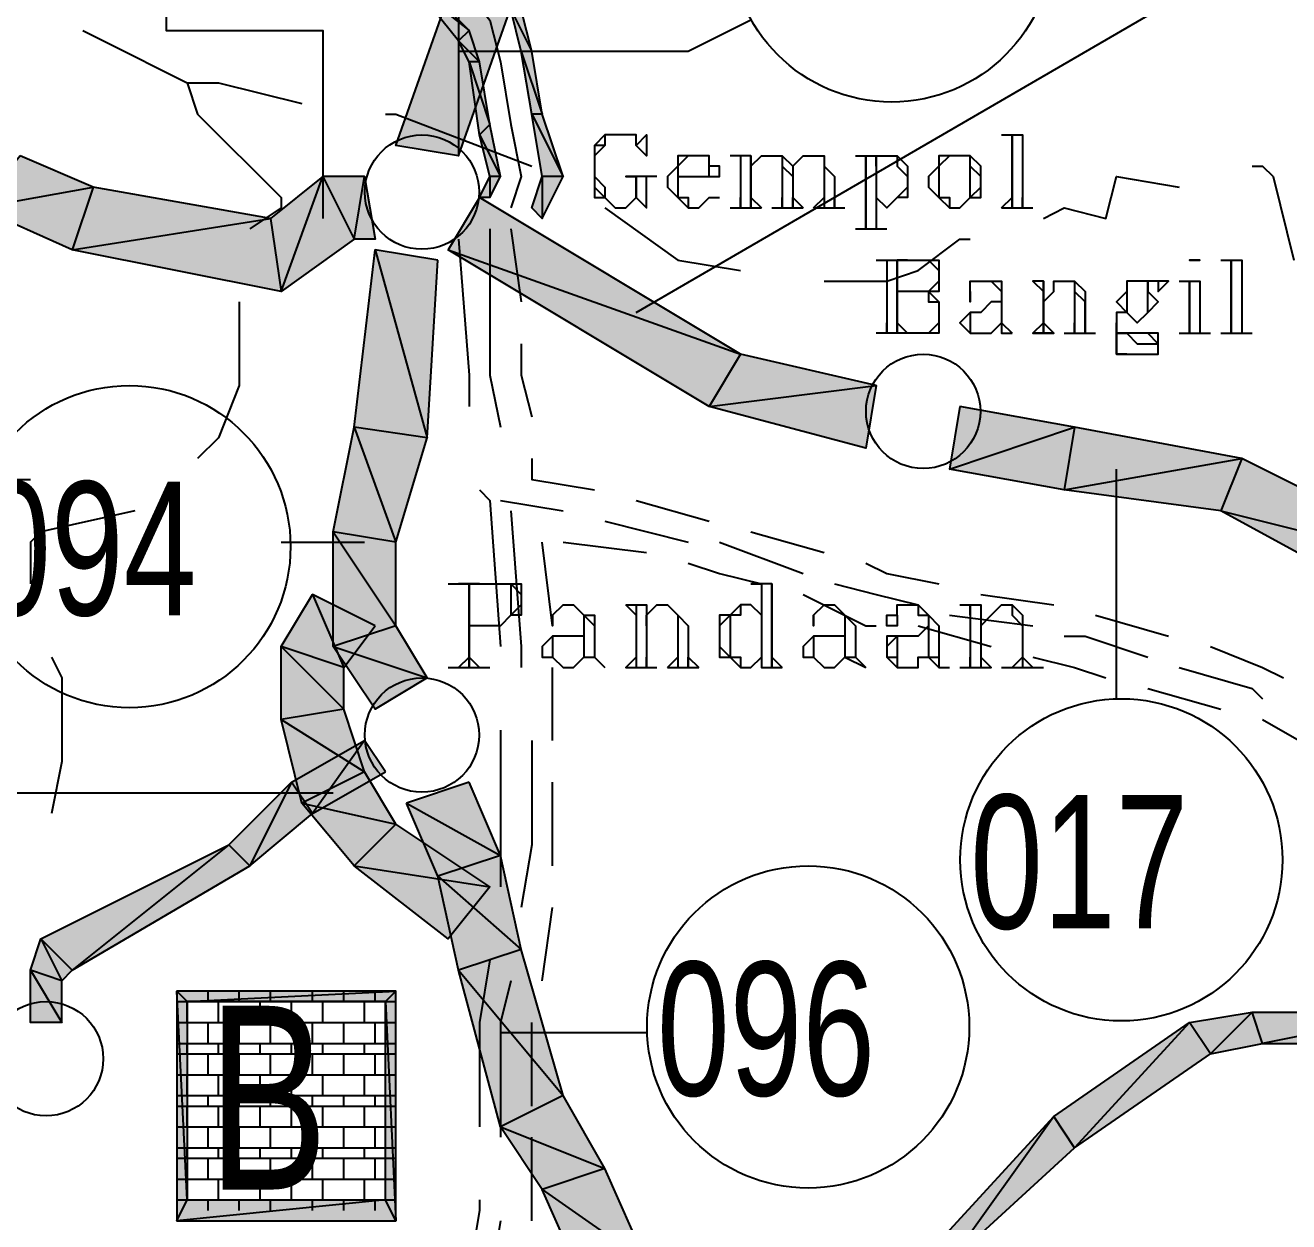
# Model space of a CAD drawing. Header units: millimetres. Extents: x 658 to 813, y 806 to 883.
# Drawn here: x 786.376 to 786.7438, y 863.7793 to 864.1276 of the extents above; entities that cross this region are included whole.
import ezdxf

# ---------------------------------------------------------------- set-up
doc = ezdxf.new("R2010")
doc.units = ezdxf.units.MM
doc.header["$LTSCALE"] = 0.1
doc.linetypes.add('atContinuous2', pattern=[0])
for name, color, linetype in [('BATKAB', 7, 'Continuous'), ('JL-ARTERI', 7, 'Continuous'), ('JL-TOLL', 7, 'Continuous'), ('KLEKTOR1', 7, 'Continuous'), ('KLEKTOR2', 7, 'Continuous'), ('LINK NAS BARU', 7, 'Continuous'), ('RENC-JL-TOL', 7, 'Continuous'), ('SYMBOL', 7, 'Continuous'), ('TEXT', 8, 'Continuous'), ('WISATA NASIONAL', 7, 'Continuous'), ('zat_Mask_solid', 7, 'Continuous')]:
    doc.layers.add(name, color=color, linetype=linetype)
doc.styles.add('Style2', font='arial.ttf', dxfattribs={"height": 0.2})

msp = doc.modelspace()

# ---------------------------------------------------------------- hatches: boundary and pattern name
at = {"layer": 'JL-ARTERI'}
for points in [[(786.50213, 864.14437), (786.50213, 864.08965), (786.48389, 864.09269)], [(786.52037, 864.14133), (786.50213, 864.14437), (786.50213, 864.08965)], [(786.50821, 864.07749), (786.49909, 864.06229), (786.58421, 864.03189)], [(786.47781, 864.06229), (786.49301, 864.00756), (786.47173, 864.0106)], [(786.49605, 864.05925), (786.47781, 864.06229), (786.49301, 864.00756)], [(786.49909, 864.06229), (786.58421, 864.03189), (786.57509, 864.01668)], [(786.58421, 864.03189), (786.57509, 864.01668), (786.62373, 864.02276)], [(786.57509, 864.01668), (786.62373, 864.02276), (786.62069, 864.00452)], [(786.47173, 864.0106), (786.48389, 863.97716), (786.46565, 863.9802)], [(786.49301, 864.00756), (786.47173, 864.0106), (786.48389, 863.97716)], [(786.68149, 864.0106), (786.67845, 863.99236), (786.73013, 864.00148)], [(786.67845, 863.99236), (786.73013, 864.00148), (786.72405, 863.98628)], [(786.73013, 864.00148), (786.72405, 863.98628), (786.79702, 863.96804)], [(786.72405, 863.98628), (786.79702, 863.96804), (786.79094, 863.9498)], [(786.45957, 863.96196), (786.46869, 863.94068), (786.45045, 863.94676)], [(786.47781, 863.95284), (786.45957, 863.96196), (786.46869, 863.94068)], [(786.51429, 863.88596), (786.49605, 863.87988), (786.52037, 863.8586)], [(786.49605, 863.87988), (786.52037, 863.8586), (786.50213, 863.85252)], [(786.52037, 863.8586), (786.50213, 863.85252), (786.53253, 863.81604)], [(786.50213, 863.85252), (786.53253, 863.81604), (786.51429, 863.80692)], [(786.53253, 863.81604), (786.51429, 863.80692), (786.54469, 863.79476)], [(786.51429, 863.80692), (786.54469, 863.79476), (786.52645, 863.78868)], [(786.54469, 863.79476), (786.52645, 863.78868), (786.55685, 863.7674)], [(786.52645, 863.78868), (786.55685, 863.7674), (786.53861, 863.76132)]]:
    msp.add_hatch(color=7, dxfattribs=at).paths.add_polyline_path(points)
h = msp.add_hatch(color=7, dxfattribs=at)
h.paths.add_polyline_path([(786.64805, 864.01668), (786.64501, 863.99844), (786.68149, 864.0106)])
h.paths.add_polyline_path([(786.64501, 863.99844), (786.68149, 864.0106), (786.67845, 863.99236)])
h = msp.add_hatch(color=7, dxfattribs=at)
h.paths.add_polyline_path([(786.48389, 863.97716), (786.46565, 863.9802), (786.48389, 863.95284)], flags=17)
h.paths.add_polyline_path([(786.46565, 863.9802), (786.48389, 863.95284), (786.46565, 863.94676)])
h = msp.add_hatch(color=7, dxfattribs=at)
h.paths.add_polyline_path([(786.46869, 863.94068), (786.45045, 863.94676), (786.46869, 863.92852)], flags=17)
h.paths.add_polyline_path([(786.45045, 863.94676), (786.46869, 863.92852), (786.45045, 863.92548)])
h = msp.add_hatch(color=7, dxfattribs=at)
h.paths.add_polyline_path([(786.50517, 863.90724), (786.48693, 863.90116), (786.51429, 863.88596)])
h.paths.add_polyline_path([(786.48693, 863.90116), (786.51429, 863.88596), (786.49605, 863.87988)])
at = {"layer": 'JL-TOLL'}
h = msp.add_hatch(color=7, dxfattribs=at)
h.paths.add_polyline_path([(786.49301, 864.13829), (786.48997, 864.13829), (786.50517, 864.12613)], flags=17)
h.paths.add_polyline_path([(786.48997, 864.13829), (786.50517, 864.12613), (786.50213, 864.12309)])
h = msp.add_hatch(color=7, dxfattribs=at)
h.paths.add_polyline_path([(786.52037, 864.13221), (786.51733, 864.13221), (786.52341, 864.12005)], flags=17)
h.paths.add_polyline_path([(786.51733, 864.13221), (786.52341, 864.12005), (786.52037, 864.12005)], flags=17)
h = msp.add_hatch(color=7, dxfattribs=at)
h.paths.add_polyline_path([(786.50517, 864.12613), (786.50213, 864.12309), (786.50821, 864.11701)])
h.paths.add_polyline_path([(786.50213, 864.12309), (786.50821, 864.11701), (786.50517, 864.11701)], flags=17)
h = msp.add_hatch(color=7, dxfattribs=at)
h.paths.add_polyline_path([(786.52341, 864.12005), (786.52037, 864.12005), (786.52645, 864.10181)], flags=17)
h.paths.add_polyline_path([(786.52037, 864.12005), (786.52645, 864.10181), (786.52341, 864.10181)], flags=17)
h = msp.add_hatch(color=7, dxfattribs=at)
h.paths.add_polyline_path([(786.50821, 864.11701), (786.50517, 864.11701), (786.51125, 864.09877)], flags=17)
h.paths.add_polyline_path([(786.50517, 864.11701), (786.51125, 864.09877), (786.50821, 864.09573)])
h = msp.add_hatch(color=7, dxfattribs=at)
h.paths.add_polyline_path([(786.52645, 864.10181), (786.52341, 864.10181), (786.53253, 864.08357)], flags=17)
h.paths.add_polyline_path([(786.52341, 864.10181), (786.53253, 864.08357), (786.52645, 864.08357)], flags=17)
h = msp.add_hatch(color=7, dxfattribs=at)
h.paths.add_polyline_path([(786.51125, 864.09877), (786.50821, 864.09573), (786.51429, 864.08357)])
h.paths.add_polyline_path([(786.50821, 864.09573), (786.51429, 864.08357), (786.51125, 864.08357)], flags=17)
at = {"layer": 'KLEKTOR1'}
for points in [[(786.37445, 864.08965), (786.36229, 864.07445), (786.39573, 864.08053)], [(786.44741, 864.07141), (786.45045, 864.05013), (786.46261, 864.08357)], [(786.45045, 864.05013), (786.46261, 864.08357), (786.47173, 864.06533)], [(786.46261, 864.08357), (786.47173, 864.06533), (786.47477, 864.08357)], [(786.47173, 864.06533), (786.47477, 864.08357), (786.47781, 864.06533)], [(786.36229, 864.07445), (786.39573, 864.08053), (786.38965, 864.06229)], [(786.39573, 864.08053), (786.38965, 864.06229), (786.44741, 864.07141)], [(786.38965, 864.06229), (786.44741, 864.07141), (786.45045, 864.05013)]]:
    msp.add_hatch(color=7, dxfattribs=at).paths.add_polyline_path(points)
at = {"layer": 'KLEKTOR2'}
for points in [[(786.47477, 863.9194), (786.45957, 863.89812), (786.45349, 863.90724)], [(786.48085, 863.91028), (786.47477, 863.9194), (786.45957, 863.89812)], [(786.45349, 863.90724), (786.44133, 863.88292), (786.43525, 863.889)], [(786.45957, 863.89812), (786.45349, 863.90724), (786.44133, 863.88292)], [(786.43525, 863.889), (786.38965, 863.85252), (786.38053, 863.86164)], [(786.44133, 863.88292), (786.43525, 863.889), (786.38965, 863.85252)], [(786.38053, 863.86164), (786.38661, 863.84948), (786.37749, 863.85252)], [(786.38965, 863.85252), (786.38053, 863.86164), (786.38661, 863.84948)]]:
    msp.add_hatch(color=7, dxfattribs=at).paths.add_polyline_path(points)
h = msp.add_hatch(color=7, dxfattribs=at)
h.paths.add_polyline_path([(786.38661, 863.84948), (786.37749, 863.85252), (786.38661, 863.83732)], flags=17)
h.paths.add_polyline_path([(786.37749, 863.85252), (786.38661, 863.83732), (786.37749, 863.83732)], flags=17)
h = msp.add_hatch(color=7, dxfattribs=at)
h.paths.add_polyline_path([(786.78182, 863.83124), (786.78182, 863.84036), (786.73621, 863.83124)], flags=17)
h.paths.add_polyline_path([(786.78182, 863.84036), (786.73621, 863.83124), (786.73317, 863.84036)])
at = {"layer": 'TEXT'}
h = msp.add_hatch(color=7, dxfattribs=at)
h.paths.add_polyline_path([(786.42005, 863.84644), (786.42309, 863.8434), (786.48389, 863.84644)])
h.paths.add_polyline_path([(786.42309, 863.8434), (786.48389, 863.84644), (786.48085, 863.8434)], flags=17)
h = msp.add_hatch(color=7, dxfattribs=at)
h.paths.add_polyline_path([(786.42005, 863.77956), (786.42309, 863.78564), (786.42005, 863.84644)])
h.paths.add_polyline_path([(786.42309, 863.78564), (786.42005, 863.84644), (786.42309, 863.8434)], flags=17)
h = msp.add_hatch(color=7, dxfattribs=at)
h.paths.add_polyline_path([(786.48389, 863.84644), (786.48085, 863.8434), (786.48389, 863.77956)])
h.paths.add_polyline_path([(786.48085, 863.8434), (786.48389, 863.77956), (786.48085, 863.78564)], flags=17)
h = msp.add_hatch(color=7, dxfattribs=at)
h.paths.add_polyline_path([(786.48389, 863.77956), (786.48085, 863.78564), (786.42005, 863.77956)])
h.paths.add_polyline_path([(786.48085, 863.78564), (786.42005, 863.77956), (786.42309, 863.78564)], flags=17)
at = {"layer": 'zat_Mask_solid'}
for points in [[(786.51125, 864.08357), (786.51125, 864.07749), (786.50821, 864.07749)], [(786.51429, 864.08357), (786.51125, 864.08357), (786.51125, 864.07749)], [(786.52645, 864.08357), (786.52645, 864.07141), (786.52341, 864.07445)], [(786.53253, 864.08357), (786.52645, 864.08357), (786.52645, 864.07141)], [(786.48389, 863.95284), (786.46565, 863.94676), (786.49301, 863.93764)], [(786.46565, 863.94676), (786.49301, 863.93764), (786.47781, 863.92852)], [(786.46869, 863.92852), (786.45045, 863.92548), (786.47477, 863.91028)], [(786.45045, 863.92548), (786.47477, 863.91028), (786.45653, 863.90116)], [(786.47477, 863.91028), (786.45653, 863.90116), (786.48389, 863.89508)], [(786.45653, 863.90116), (786.48389, 863.89508), (786.47173, 863.88292)], [(786.48389, 863.89508), (786.47173, 863.88292), (786.51125, 863.87684)], [(786.47173, 863.88292), (786.51125, 863.87684), (786.49909, 863.86164)], [(786.73317, 863.84036), (786.72101, 863.8282), (786.71493, 863.83732)], [(786.73621, 863.83124), (786.73317, 863.84036), (786.72101, 863.8282)], [(786.71493, 863.83732), (786.68149, 863.80084), (786.67541, 863.80996)], [(786.72101, 863.8282), (786.71493, 863.83732), (786.68149, 863.80084)], [(786.67541, 863.80996), (786.64501, 863.7674), (786.64197, 863.77348)], [(786.68149, 863.80084), (786.67541, 863.80996), (786.64501, 863.7674)]]:
    msp.add_hatch(color=7, dxfattribs=at).paths.add_polyline_path(points)

# ---------------------------------------------------------------- linework, layer by layer
at = {"layer": 'BATKAB', "color": 7}
for points in [[(786.39269, 864.12613), (786.39877, 864.12309), (786.42309, 864.11093)], [(786.42309, 864.11093), (786.43221, 864.11093), (786.45653, 864.10485)], [(786.42309, 864.11093), (786.42613, 864.10181), (786.45045, 864.07749), (786.45045, 864.07445), (786.44133, 864.06837)], [(786.48085, 864.10181), (786.48389, 864.10181), (786.52341, 864.08661)], [(786.73317, 864.08661), (786.73621, 864.08661), (786.73925, 864.08357), (786.74533, 864.05925)], [(786.67237, 864.07141), (786.67845, 864.07445), (786.69061, 864.07141), (786.69365, 864.08357), (786.71189, 864.08053)], [(786.54469, 864.07445), (786.56597, 864.05925), (786.58421, 864.05621)], [(786.60853, 864.05317), (786.62677, 864.05317), (786.63589, 864.05621), (786.64805, 864.06533), (786.65109, 864.06533)], [(786.43829, 864.04709), (786.43829, 864.02276), (786.43221, 864.00756), (786.42613, 864.00148)], [(786.40789, 863.98628), (786.38053, 863.9802), (786.37749, 863.97716), (786.37749, 863.965)], [(786.38357, 863.94372), (786.38661, 863.93764), (786.38661, 863.91332), (786.38357, 863.89812)]]:
    msp.add_lwpolyline(points, dxfattribs=at)
at = {"layer": 'JL-ARTERI', "color": 7, "linetype": 'atContinuous2'}
for p, q in [((786.64805, 864.01668), (786.64501, 863.99844)), ((786.68149, 864.0106), (786.64805, 864.01668)), ((786.64501, 863.99844), (786.68149, 864.0106)), ((786.64501, 863.99844), (786.68149, 864.0106)), ((786.68149, 864.0106), (786.67845, 863.99236)), ((786.67845, 863.99236), (786.64501, 863.99844)), ((786.50517, 863.90724), (786.48693, 863.90116)), ((786.51429, 863.88596), (786.50517, 863.90724)), ((786.48693, 863.90116), (786.51429, 863.88596)), ((786.48693, 863.90116), (786.51429, 863.88596)), ((786.49605, 863.87988), (786.48693, 863.90116)), ((786.51429, 863.88596), (786.49605, 863.87988))]:
    msp.add_line(p, q, dxfattribs=at)
at = {"layer": 'JL-ARTERI', "color": 7}
for points in [[(786.50213, 864.14437), (786.50213, 864.08965), (786.48389, 864.09269), (786.50213, 864.14437)], [(786.52037, 864.14133), (786.50213, 864.14437), (786.50213, 864.08965), (786.52037, 864.14133)], [(786.50821, 864.07749), (786.49909, 864.06229), (786.58421, 864.03189), (786.50821, 864.07749)], [(786.47781, 864.06229), (786.49301, 864.00756), (786.47173, 864.0106), (786.47781, 864.06229)], [(786.49605, 864.05925), (786.47781, 864.06229), (786.49301, 864.00756), (786.49605, 864.05925)], [(786.49909, 864.06229), (786.58421, 864.03189), (786.57509, 864.01668), (786.49909, 864.06229)], [(786.58421, 864.03189), (786.57509, 864.01668), (786.62373, 864.02276), (786.58421, 864.03189)], [(786.57509, 864.01668), (786.62373, 864.02276), (786.62069, 864.00452), (786.57509, 864.01668)], [(786.47173, 864.0106), (786.48389, 863.97716), (786.46565, 863.9802), (786.47173, 864.0106)], [(786.49301, 864.00756), (786.47173, 864.0106), (786.48389, 863.97716), (786.49301, 864.00756)], [(786.68149, 864.0106), (786.67845, 863.99236), (786.73013, 864.00148), (786.68149, 864.0106)], [(786.67845, 863.99236), (786.73013, 864.00148), (786.72405, 863.98628), (786.67845, 863.99236)], [(786.73013, 864.00148), (786.72405, 863.98628), (786.79702, 863.96804), (786.73013, 864.00148)], [(786.72405, 863.98628), (786.79702, 863.96804), (786.79094, 863.9498), (786.72405, 863.98628)], [(786.48389, 863.97716), (786.46565, 863.9802), (786.48389, 863.95284), (786.48389, 863.97716)], [(786.46565, 863.9802), (786.48389, 863.95284), (786.46565, 863.94676), (786.46565, 863.9802)], [(786.45957, 863.96196), (786.46869, 863.94068), (786.45045, 863.94676), (786.45957, 863.96196)], [(786.47781, 863.95284), (786.45957, 863.96196), (786.46869, 863.94068), (786.47781, 863.95284)], [(786.48389, 863.95284), (786.46565, 863.94676), (786.49301, 863.93764), (786.48389, 863.95284)], [(786.46869, 863.94068), (786.45045, 863.94676), (786.46869, 863.92852), (786.46869, 863.94068)], [(786.45045, 863.94676), (786.46869, 863.92852), (786.45045, 863.92548), (786.45045, 863.94676)], [(786.46565, 863.94676), (786.49301, 863.93764), (786.47781, 863.92852), (786.46565, 863.94676)], [(786.46869, 863.92852), (786.45045, 863.92548), (786.47477, 863.91028), (786.46869, 863.92852)], [(786.45045, 863.92548), (786.47477, 863.91028), (786.45653, 863.90116), (786.45045, 863.92548)], [(786.47477, 863.91028), (786.45653, 863.90116), (786.48389, 863.89508), (786.47477, 863.91028)], [(786.45653, 863.90116), (786.48389, 863.89508), (786.47173, 863.88292), (786.45653, 863.90116)], [(786.48389, 863.89508), (786.47173, 863.88292), (786.51125, 863.87684), (786.48389, 863.89508)], [(786.51429, 863.88596), (786.49605, 863.87988), (786.52037, 863.8586), (786.51429, 863.88596)], [(786.47173, 863.88292), (786.51125, 863.87684), (786.49909, 863.86164), (786.47173, 863.88292)], [(786.49605, 863.87988), (786.52037, 863.8586), (786.50213, 863.85252), (786.49605, 863.87988)], [(786.52037, 863.8586), (786.50213, 863.85252), (786.53253, 863.81604), (786.52037, 863.8586)], [(786.50213, 863.85252), (786.53253, 863.81604), (786.51429, 863.80692), (786.50213, 863.85252)], [(786.53253, 863.81604), (786.51429, 863.80692), (786.54469, 863.79476), (786.53253, 863.81604)], [(786.51429, 863.80692), (786.54469, 863.79476), (786.52645, 863.78868), (786.51429, 863.80692)], [(786.54469, 863.79476), (786.52645, 863.78868), (786.55685, 863.7674), (786.54469, 863.79476)], [(786.52645, 863.78868), (786.55685, 863.7674), (786.53861, 863.76132), (786.52645, 863.78868)]]:
    msp.add_lwpolyline(points, dxfattribs=at)
at = {"layer": 'JL-TOLL', "color": 7}
for points in [[(786.54469, 864.59733), (786.54165, 864.57605), (786.53861, 864.53653), (786.53253, 864.51829), (786.52645, 864.46965), (786.52645, 864.44229), (786.52341, 864.42709), (786.52645, 864.38149), (786.51733, 864.34501), (786.51125, 864.32373), (786.50821, 864.30549), (786.50213, 864.28725), (786.49909, 864.27509), (786.48693, 864.24773), (786.48693, 864.23253), (786.48693, 864.22645), (786.47781, 864.19301), (786.48085, 864.16869), (786.49909, 864.14437), (786.51125, 864.12917), (786.51429, 864.11701), (786.51733, 864.09877), (786.52037, 864.08357), (786.51733, 864.07445)], [(786.49301, 864.13829), (786.48997, 864.13829), (786.50517, 864.12613), (786.49301, 864.13829)], [(786.48997, 864.13829), (786.50517, 864.12613), (786.50213, 864.12309), (786.48997, 864.13829)], [(786.52037, 864.13221), (786.51733, 864.13221), (786.52341, 864.12005), (786.52037, 864.13221)], [(786.51733, 864.13221), (786.52341, 864.12005), (786.52037, 864.12005), (786.51733, 864.13221)], [(786.50517, 864.12613), (786.50213, 864.12309), (786.50821, 864.11701), (786.50517, 864.12613)], [(786.50213, 864.12309), (786.50821, 864.11701), (786.50517, 864.11701), (786.50213, 864.12309)], [(786.52341, 864.12005), (786.52037, 864.12005), (786.52645, 864.10181), (786.52341, 864.12005)], [(786.52037, 864.12005), (786.52645, 864.10181), (786.52341, 864.10181), (786.52037, 864.12005)], [(786.50821, 864.11701), (786.50517, 864.11701), (786.51125, 864.09877), (786.50821, 864.11701)], [(786.50517, 864.11701), (786.51125, 864.09877), (786.50821, 864.09573), (786.50517, 864.11701)], [(786.52645, 864.10181), (786.52341, 864.10181), (786.53253, 864.08357), (786.52645, 864.10181)], [(786.52341, 864.10181), (786.53253, 864.08357), (786.52645, 864.08357), (786.52341, 864.10181)], [(786.51125, 864.09877), (786.50821, 864.09573), (786.51429, 864.08357), (786.51125, 864.09877)], [(786.50821, 864.09573), (786.51429, 864.08357), (786.51125, 864.08357), (786.50821, 864.09573)], [(786.51125, 864.08357), (786.51125, 864.07749), (786.50821, 864.07749), (786.51125, 864.08357)], [(786.51429, 864.08357), (786.51125, 864.08357), (786.51125, 864.07749), (786.51429, 864.08357)], [(786.52645, 864.08357), (786.52645, 864.07141), (786.52341, 864.07445), (786.52645, 864.08357)], [(786.53253, 864.08357), (786.52645, 864.08357), (786.52645, 864.07141), (786.53253, 864.08357)]]:
    msp.add_lwpolyline(points, dxfattribs=at)
at = {"layer": 'KLEKTOR1', "color": 7}
for points in [[(786.37445, 864.08965), (786.36229, 864.07445), (786.39573, 864.08053), (786.37445, 864.08965)], [(786.44741, 864.07141), (786.45045, 864.05013), (786.46261, 864.08357), (786.44741, 864.07141)], [(786.45045, 864.05013), (786.46261, 864.08357), (786.47173, 864.06533), (786.45045, 864.05013)], [(786.46261, 864.08357), (786.47173, 864.06533), (786.47477, 864.08357), (786.46261, 864.08357)], [(786.47173, 864.06533), (786.47477, 864.08357), (786.47781, 864.06533), (786.47173, 864.06533)], [(786.36229, 864.07445), (786.39573, 864.08053), (786.38965, 864.06229), (786.36229, 864.07445)], [(786.39573, 864.08053), (786.38965, 864.06229), (786.44741, 864.07141), (786.39573, 864.08053)], [(786.38965, 864.06229), (786.44741, 864.07141), (786.45045, 864.05013), (786.38965, 864.06229)]]:
    msp.add_lwpolyline(points, dxfattribs=at)
at = {"layer": 'KLEKTOR2', "color": 7}
for points in [[(786.47477, 863.9194), (786.45957, 863.89812), (786.45349, 863.90724), (786.47477, 863.9194)], [(786.48085, 863.91028), (786.47477, 863.9194), (786.45957, 863.89812), (786.48085, 863.91028)], [(786.45349, 863.90724), (786.44133, 863.88292), (786.43525, 863.889), (786.45349, 863.90724)], [(786.45957, 863.89812), (786.45349, 863.90724), (786.44133, 863.88292), (786.45957, 863.89812)], [(786.43525, 863.889), (786.38965, 863.85252), (786.38053, 863.86164), (786.43525, 863.889)], [(786.44133, 863.88292), (786.43525, 863.889), (786.38965, 863.85252), (786.44133, 863.88292)], [(786.38053, 863.86164), (786.38661, 863.84948), (786.37749, 863.85252), (786.38053, 863.86164)], [(786.38965, 863.85252), (786.38053, 863.86164), (786.38661, 863.84948), (786.38965, 863.85252)], [(786.38661, 863.84948), (786.37749, 863.85252), (786.38661, 863.83732), (786.38661, 863.84948)], [(786.37749, 863.85252), (786.38661, 863.83732), (786.37749, 863.83732), (786.37749, 863.85252)], [(786.73317, 863.84036), (786.72101, 863.8282), (786.71493, 863.83732), (786.73317, 863.84036)], [(786.73621, 863.83124), (786.73317, 863.84036), (786.72101, 863.8282), (786.73621, 863.83124)], [(786.78182, 863.84036), (786.73621, 863.83124), (786.73317, 863.84036), (786.78182, 863.84036)], [(786.78182, 863.83124), (786.78182, 863.84036), (786.73621, 863.83124), (786.78182, 863.83124)], [(786.71493, 863.83732), (786.68149, 863.80084), (786.67541, 863.80996), (786.71493, 863.83732)], [(786.72101, 863.8282), (786.71493, 863.83732), (786.68149, 863.80084), (786.72101, 863.8282)], [(786.67541, 863.80996), (786.64501, 863.7674), (786.64197, 863.77348), (786.67541, 863.80996)], [(786.68149, 863.80084), (786.67541, 863.80996), (786.64501, 863.7674), (786.68149, 863.80084)]]:
    msp.add_lwpolyline(points, dxfattribs=at)
at = {"layer": 'LINK NAS BARU', "color": 7}
for points in [[(786.41701, 864.15957), (786.41701, 864.12613), (786.46261, 864.12613), (786.46261, 864.07141)], [(786.55381, 864.04405), (786.70581, 864.13221), (786.98246, 864.12917), (786.98246, 864.15653)], [(786.58725, 864.12917), (786.56901, 864.12005), (786.50213, 864.12005)], [(786.69365, 863.93156), (786.69365, 863.99844)], [(786.45045, 863.97716), (786.47477, 863.97716)], [(786.37141, 863.9042), (786.46565, 863.9042)], [(786.55685, 863.83428), (786.51429, 863.83428)]]:
    msp.add_lwpolyline(points, dxfattribs=at)
at = {"layer": 'LINK NAS BARU', "color": 7, "linetype": 'atContinuous2'}
for centre in [(786.62822, 864.15219), (786.40629, 863.97586), (786.6951, 863.88466), (786.6039, 863.83602)]:
    msp.add_circle(centre, 0.0469, dxfattribs=at)
at = {"layer": 'RENC-JL-TOL', "color": 7}
for points in [[(786.51125, 864.06837), (786.51125, 864.0258), (786.51429, 864.0106)], [(786.51733, 864.06837), (786.52037, 864.04709)], [(786.50213, 864.06533), (786.50517, 864.0258), (786.50517, 864.01668)], [(786.52037, 864.03493), (786.52037, 864.0258), (786.52341, 864.01364)], [(786.52341, 864.00148), (786.52341, 863.9954), (786.54165, 863.99236)], [(786.50821, 863.99236), (786.51125, 863.98932), (786.51429, 863.94676)], [(786.51429, 863.98932), (786.53253, 863.98628)], [(786.55381, 863.98932), (786.57509, 863.98324)], [(786.51733, 863.98628), (786.52037, 863.94676), (786.52037, 863.94068)], [(786.54469, 863.98324), (786.56901, 863.97716)], [(786.58725, 863.9802), (786.60853, 863.97412)], [(786.52949, 863.95284), (786.52645, 863.97716)], [(786.53253, 863.97716), (786.55685, 863.97412)], [(786.57813, 863.97716), (786.60245, 863.96804)], [(786.56901, 863.97108), (786.57813, 863.96804), (786.59029, 863.965)], [(786.62069, 863.97108), (786.62677, 863.96804), (786.64197, 863.965)], [(786.61157, 863.965), (786.62373, 863.96196), (786.63589, 863.95892)], [(786.60245, 863.96196), (786.62069, 863.95284), (786.62373, 863.95284)], [(786.65413, 863.96196), (786.67541, 863.95892)], [(786.64501, 863.95588), (786.66933, 863.95284)], [(786.68757, 863.95588), (786.70885, 863.9498)], [(786.63589, 863.95284), (786.65717, 863.94676)], [(786.67845, 863.9498), (786.68453, 863.9498), (786.70277, 863.94372)], [(786.72101, 863.94676), (786.73621, 863.94068), (786.74229, 863.93764)], [(786.66933, 863.94372), (786.68149, 863.94068), (786.69061, 863.93764)], [(786.52949, 863.9194), (786.52949, 863.94068)], [(786.71189, 863.94068), (786.73317, 863.9346), (786.73621, 863.93156)], [(786.70277, 863.9346), (786.72405, 863.92852)], [(786.73621, 863.92548), (786.7575, 863.91332)], [(786.51429, 863.92244), (786.51429, 863.889), (786.51429, 863.87684)], [(786.52341, 863.9194), (786.52341, 863.889), (786.52037, 863.87076)], [(786.52949, 863.88292), (786.52949, 863.889), (786.52949, 863.90724)], [(786.52645, 863.84948), (786.52949, 863.87076)], [(786.51125, 863.85556), (786.50821, 863.83732), (786.50821, 863.80692)], [(786.51733, 863.84948), (786.51429, 863.83732), (786.51429, 863.80388)], [(786.52341, 863.813), (786.52341, 863.83732)], [(786.52341, 863.77956), (786.52341, 863.80388)], [(786.50821, 863.78564), (786.50821, 863.7826), (786.50213, 863.74612), (786.49909, 863.74004)], [(786.51429, 863.77956), (786.50821, 863.74308), (786.50821, 863.73396)]]:
    msp.add_lwpolyline(points, dxfattribs=at)
at = {"layer": 'SYMBOL', "color": 7, "linetype": 'atContinuous2'}
for centre in [(786.49146, 864.07908), (786.63739, 864.01524), (786.49146, 863.921), (786.38202, 863.82676)]:
    msp.add_circle(centre, 0.01664, dxfattribs=at)
at = {"layer": 'TEXT', "color": 7}
for points in [[(786.55381, 864.09269), (786.55685, 864.09573), (786.55685, 864.08965), (786.55381, 864.09269), (786.55381, 864.09573), (786.55077, 864.09573), (786.54773, 864.09573), (786.54469, 864.09573), (786.54165, 864.09269), (786.54165, 864.08965), (786.54165, 864.08357), (786.54165, 864.08053), (786.54165, 864.07749), (786.54469, 864.07749), (786.54773, 864.07445), (786.55077, 864.07445), (786.55381, 864.07749), (786.55685, 864.07445), (786.55685, 864.08357)], [(786.54773, 864.09573), (786.54469, 864.09573), (786.54469, 864.09269), (786.54165, 864.08965), (786.54165, 864.08357), (786.54469, 864.08053), (786.54469, 864.07749), (786.54773, 864.07445)], [(786.66021, 864.09573), (786.66629, 864.09573), (786.66629, 864.07445)], [(786.66021, 864.09573), (786.66325, 864.09573)], [(786.66325, 864.07445), (786.66325, 864.09573), (786.66325, 864.07749)], [(786.54469, 864.09269), (786.54165, 864.09269), (786.54165, 864.08965), (786.54165, 864.08357), (786.54165, 864.08053), (786.54469, 864.07749)], [(786.56597, 864.08357), (786.57813, 864.08357), (786.57813, 864.08661), (786.57509, 864.08661), (786.57509, 864.08965), (786.57205, 864.08965), (786.56901, 864.08965), (786.56597, 864.08965), (786.56597, 864.08661), (786.56293, 864.08357), (786.56293, 864.08053), (786.56597, 864.07749), (786.56901, 864.07445), (786.57205, 864.07445), (786.57509, 864.07749), (786.57813, 864.07749)], [(786.56901, 864.08965), (786.56597, 864.08661), (786.56597, 864.08357), (786.56597, 864.08053), (786.56597, 864.07749), (786.56901, 864.07749), (786.56901, 864.07445)], [(786.56597, 864.08661), (786.56597, 864.08357), (786.56597, 864.08053), (786.56597, 864.07749)], [(786.57509, 864.08357), (786.57509, 864.08661), (786.57509, 864.08965), (786.57205, 864.08965)], [(786.57509, 864.08357), (786.57509, 864.08661)], [(786.58725, 864.07749), (786.58725, 864.08965), (786.58117, 864.08965)], [(786.58421, 864.08965), (786.58421, 864.07445)], [(786.58421, 864.08965), (786.58421, 864.08661)], [(786.58725, 864.08965), (786.58725, 864.07445)], [(786.58725, 864.08661), (786.59029, 864.08965), (786.59637, 864.08965), (786.59941, 864.08661), (786.59941, 864.08357), (786.59941, 864.07445)], [(786.59637, 864.08965), (786.59637, 864.08661), (786.59637, 864.07445)], [(786.59637, 864.08661), (786.59941, 864.08357), (786.59941, 864.07749)], [(786.59941, 864.08661), (786.60245, 864.08965), (786.60549, 864.08965), (786.60853, 864.08965), (786.60853, 864.08661), (786.61157, 864.08357), (786.61157, 864.07445)], [(786.60549, 864.08965), (786.60853, 864.08965), (786.60853, 864.08661), (786.60853, 864.07445)], [(786.60853, 864.08661), (786.60853, 864.08357), (786.60853, 864.07749)], [(786.61765, 864.08965), (786.62373, 864.08965), (786.62373, 864.06837)], [(786.61765, 864.08965), (786.62069, 864.08965), (786.62069, 864.08661)], [(786.62069, 864.08965), (786.62069, 864.06837), (786.62069, 864.08965)], [(786.62373, 864.08661), (786.62373, 864.08965), (786.62677, 864.08965), (786.62981, 864.08965), (786.63285, 864.08661), (786.63285, 864.08357), (786.63285, 864.08053), (786.63285, 864.07749), (786.62981, 864.07749), (786.62677, 864.07445), (786.62373, 864.07749)], [(786.62677, 864.08965), (786.62981, 864.08965), (786.62981, 864.08661), (786.63285, 864.08357), (786.63285, 864.08053), (786.62981, 864.07749), (786.62677, 864.07445)], [(786.63285, 864.08661), (786.63285, 864.08357), (786.63285, 864.08053), (786.63285, 864.07749)], [(786.64501, 864.08965), (786.64197, 864.08965), (786.64197, 864.08661), (786.63893, 864.08357), (786.63893, 864.08053), (786.64197, 864.07749), (786.64501, 864.07445), (786.64805, 864.07445), (786.65109, 864.07749), (786.65413, 864.07749), (786.65413, 864.08053), (786.65413, 864.08357), (786.65413, 864.08661), (786.65109, 864.08965), (786.64805, 864.08965), (786.64501, 864.08965)], [(786.64501, 864.08965), (786.64197, 864.08661), (786.64197, 864.08357), (786.64197, 864.08053), (786.64197, 864.07749), (786.64501, 864.07749), (786.64501, 864.07445)], [(786.64197, 864.08661), (786.64197, 864.08357), (786.64197, 864.08053), (786.64197, 864.07749)], [(786.64805, 864.07445), (786.65109, 864.07749), (786.65109, 864.08053), (786.65109, 864.08357), (786.65109, 864.08661), (786.65109, 864.08965), (786.64805, 864.08965)], [(786.65109, 864.07749), (786.65413, 864.08053), (786.65413, 864.08357), (786.65109, 864.08661)], [(786.55989, 864.08357), (786.55077, 864.08357), (786.55381, 864.08357), (786.55381, 864.08053)], [(786.55381, 864.08357), (786.55381, 864.07749), (786.55381, 864.08357)], [(786.55685, 864.08053), (786.55685, 864.08357)], [(786.58421, 864.07749), (786.58421, 864.07445), (786.58421, 864.07749)], [(786.58725, 864.07445), (786.58725, 864.07749), (786.59029, 864.07445)], [(786.59637, 864.07749), (786.59637, 864.07445), (786.59637, 864.07749)], [(786.59941, 864.07445), (786.59941, 864.07749), (786.60245, 864.07445)], [(786.60549, 864.07445), (786.60853, 864.07749), (786.60853, 864.07445)], [(786.61157, 864.07749), (786.61157, 864.07445), (786.61157, 864.07749)], [(786.66021, 864.07445), (786.66325, 864.07749), (786.66325, 864.07445)], [(786.66629, 864.07749), (786.66629, 864.07445), (786.66629, 864.07749)], [(786.58117, 864.07445), (786.59029, 864.07445)], [(786.59333, 864.07445), (786.60245, 864.07445)], [(786.60549, 864.07445), (786.61461, 864.07445)], [(786.61765, 864.06837), (786.62069, 864.06837), (786.62069, 864.07141)], [(786.62373, 864.07141), (786.62373, 864.06837)], [(786.66021, 864.07445), (786.66933, 864.07445)], [(786.61765, 864.06837), (786.62677, 864.06837)], [(786.62373, 864.05925), (786.63893, 864.05925), (786.64197, 864.05925), (786.64197, 864.05621), (786.64197, 864.05317), (786.64197, 864.05013), (786.63893, 864.05013)], [(786.62677, 864.05925), (786.62677, 864.03797)], [(786.62981, 864.05925), (786.62981, 864.03797), (786.62981, 864.05925)], [(786.63893, 864.05925), (786.64197, 864.05621), (786.64197, 864.05317), (786.63893, 864.05013), (786.62981, 864.05013)], [(786.63285, 864.05925), (786.62981, 864.05925), (786.63285, 864.05925)], [(786.64197, 864.05925), (786.64197, 864.05621), (786.64197, 864.05317)], [(786.71493, 864.05925), (786.71797, 864.05925), (786.71493, 864.05925), (786.71797, 864.05925)], [(786.72405, 864.05925), (786.73013, 864.05925), (786.73013, 864.03797)], [(786.72405, 864.05925), (786.72709, 864.05925)], [(786.72709, 864.05925), (786.72709, 864.03797), (786.72709, 864.05925)], [(786.65109, 864.05013), (786.65109, 864.04709), (786.65109, 864.05013), (786.65109, 864.05317), (786.65413, 864.05317), (786.65717, 864.05317), (786.66021, 864.05317), (786.66021, 864.05013), (786.66021, 864.04709), (786.66021, 864.04101), (786.66325, 864.03797)], [(786.65717, 864.05317), (786.66021, 864.05013), (786.66021, 864.04101), (786.66021, 864.03797), (786.66325, 864.03797)], [(786.67237, 864.03797), (786.67237, 864.05317), (786.67237, 864.03797), (786.67237, 864.05317), (786.66933, 864.05317)], [(786.67237, 864.05317), (786.66933, 864.05317), (786.67237, 864.05013)], [(786.67237, 864.04709), (786.67541, 864.05013), (786.67541, 864.05317), (786.67845, 864.05317), (786.68149, 864.05317), (786.68453, 864.05013), (786.68453, 864.04709), (786.68453, 864.03797), (786.68453, 864.04709), (786.68149, 864.05013)], [(786.68149, 864.05317), (786.68149, 864.04709), (786.68149, 864.03797)], [(786.69973, 864.05317), (786.69669, 864.05317), (786.69669, 864.05013), (786.69365, 864.04709), (786.69669, 864.04405), (786.69973, 864.04101), (786.70277, 864.04405), (786.70581, 864.04709), (786.70277, 864.05013), (786.70277, 864.05317), (786.69973, 864.05317)], [(786.69973, 864.05317), (786.69669, 864.05317), (786.69669, 864.05013), (786.69669, 864.04405), (786.69973, 864.04101), (786.70277, 864.04405), (786.70277, 864.05013), (786.70277, 864.05317), (786.69973, 864.05317)], [(786.70581, 864.05317), (786.70581, 864.05013), (786.70885, 864.05317), (786.70581, 864.05317), (786.70277, 864.05317), (786.70277, 864.05013)], [(786.71189, 864.05317), (786.71797, 864.05317), (786.71797, 864.03797)], [(786.71189, 864.05317), (786.71493, 864.05317), (786.71493, 864.05013)], [(786.71493, 864.05317), (786.71493, 864.03797), (786.71493, 864.05317)], [(786.63893, 864.05013), (786.64197, 864.04709), (786.64197, 864.04405), (786.64197, 864.04101), (786.64197, 864.03797), (786.63893, 864.03797), (786.62373, 864.03797)], [(786.63893, 864.05013), (786.63893, 864.04709), (786.64197, 864.04709), (786.64197, 864.04101), (786.63893, 864.03797)], [(786.66021, 864.05013), (786.66021, 864.04709), (786.66021, 864.04101), (786.66021, 864.03797)], [(786.69669, 864.05013), (786.69669, 864.04709), (786.69669, 864.04405)], [(786.70277, 864.04405), (786.70277, 864.04709), (786.70277, 864.05013)], [(786.64197, 864.04709), (786.64197, 864.04405), (786.64197, 864.04101)], [(786.66021, 864.04709), (786.65717, 864.04709), (786.65413, 864.04405), (786.65109, 864.04405), (786.64805, 864.04101), (786.65109, 864.03797), (786.65413, 864.03797), (786.65717, 864.03797), (786.66021, 864.04101)], [(786.65717, 864.04709), (786.65413, 864.04405), (786.65109, 864.04405), (786.65109, 864.04101), (786.65109, 864.03797), (786.65413, 864.03797)], [(786.65109, 864.04405), (786.65109, 864.04101), (786.65109, 864.03797)], [(786.69669, 864.04405), (786.69365, 864.04405), (786.69365, 864.04101), (786.69365, 864.03797), (786.69669, 864.03797), (786.69973, 864.03493), (786.70277, 864.03493), (786.70581, 864.03493), (786.70277, 864.03797), (786.69973, 864.03797), (786.69669, 864.03797), (786.69365, 864.03797), (786.69365, 864.03493), (786.69365, 864.03189), (786.69669, 864.03189), (786.70277, 864.03189), (786.70581, 864.03189), (786.70581, 864.03493), (786.70581, 864.03797), (786.70277, 864.03797), (786.69669, 864.03797), (786.69365, 864.03797), (786.69365, 864.04101)], [(786.62677, 864.03797), (786.62677, 864.04101)], [(786.62981, 864.04101), (786.63285, 864.03797), (786.62981, 864.03797)], [(786.67237, 864.03797), (786.66933, 864.03797), (786.67237, 864.04101), (786.67541, 864.03797), (786.67237, 864.03797)], [(786.68149, 864.03797), (786.68149, 864.04101)], [(786.68453, 864.04101), (786.68453, 864.03797), (786.68757, 864.03797)], [(786.71189, 864.03797), (786.71493, 864.03797), (786.71493, 864.04101)], [(786.71797, 864.04101), (786.71797, 864.03797)], [(786.72405, 864.03797), (786.72709, 864.03797), (786.72709, 864.04101)], [(786.73013, 864.04101), (786.73013, 864.03797)], [(786.66933, 864.03797), (786.67541, 864.03797)], [(786.67845, 864.03797), (786.68757, 864.03797)], [(786.69669, 864.03189), (786.69365, 864.03189), (786.69365, 864.03493), (786.69365, 864.03797), (786.69669, 864.03797)], [(786.71189, 864.03797), (786.72101, 864.03797)], [(786.72405, 864.03797), (786.73317, 864.03797)], [(786.36837, 863.9954), (786.37749, 863.9954)], [(786.49909, 863.965), (786.51429, 863.965), (786.51733, 863.965), (786.52037, 863.965), (786.52037, 863.96196), (786.52037, 863.95892), (786.52037, 863.95588), (786.51733, 863.95588), (786.51429, 863.95284), (786.50517, 863.95284)], [(786.50213, 863.965), (786.50517, 863.965), (786.50213, 863.965)], [(786.50517, 863.965), (786.50517, 863.94068), (786.50517, 863.965), (786.50517, 863.94372)], [(786.50821, 863.965), (786.50517, 863.965), (786.50821, 863.965)], [(786.51429, 863.965), (786.51733, 863.965), (786.51733, 863.96196), (786.51733, 863.95588), (786.51429, 863.95284)], [(786.51733, 863.965), (786.52037, 863.96196), (786.52037, 863.95892), (786.51733, 863.95588)], [(786.59333, 863.94372), (786.59333, 863.965), (786.58725, 863.965)], [(786.58725, 863.965), (786.59029, 863.965)], [(786.59029, 863.965), (786.59029, 863.94068), (786.59637, 863.94068)], [(786.59333, 863.965), (786.59333, 863.94068)], [(786.52949, 863.95588), (786.52949, 863.95284), (786.52949, 863.95588), (786.53253, 863.95892), (786.53557, 863.95892), (786.53861, 863.95588), (786.54165, 863.95588), (786.54165, 863.95284), (786.54165, 863.94372), (786.54469, 863.94068)], [(786.53557, 863.95892), (786.53861, 863.95588), (786.53861, 863.94372), (786.54165, 863.94372), (786.54469, 863.94068)], [(786.55077, 863.95892), (786.55685, 863.95892), (786.55685, 863.94068)], [(786.55077, 863.95892), (786.55381, 863.95588), (786.55077, 863.95892)], [(786.55381, 863.95892), (786.55381, 863.94068)], [(786.55685, 863.95284), (786.55685, 863.95588), (786.55989, 863.95892), (786.56293, 863.95892), (786.56597, 863.95588), (786.56901, 863.95284), (786.56901, 863.94068)], [(786.56293, 863.95892), (786.56597, 863.95588), (786.56597, 863.95284), (786.56597, 863.94068)], [(786.59029, 863.95588), (786.58725, 863.95892), (786.58421, 863.95892), (786.58117, 863.95588), (786.57813, 863.95588), (786.57813, 863.9498), (786.57813, 863.94372), (786.58117, 863.94372), (786.58421, 863.94068), (786.58725, 863.94068), (786.59029, 863.94372)], [(786.58421, 863.95892), (786.58421, 863.95588), (786.58117, 863.95588), (786.58117, 863.95284), (786.58117, 863.94676), (786.58117, 863.94372), (786.58421, 863.94372), (786.58421, 863.94068)], [(786.60549, 863.95588), (786.60549, 863.95284), (786.60549, 863.95588), (786.60853, 863.95892), (786.61157, 863.95892), (786.61461, 863.95588), (786.61765, 863.95284), (786.61765, 863.94372), (786.62069, 863.94068)], [(786.61157, 863.95892), (786.61461, 863.95588), (786.61461, 863.94372), (786.62069, 863.94068)], [(786.62981, 863.95588), (786.62981, 863.95284), (786.62677, 863.95284), (786.62677, 863.95588), (786.62981, 863.95588), (786.62981, 863.95892), (786.63589, 863.95892), (786.63893, 863.95588), (786.64197, 863.95284), (786.64197, 863.94372), (786.64197, 863.94068)], [(786.63589, 863.95892), (786.63589, 863.95588), (786.63893, 863.95588), (786.63893, 863.94372), (786.64197, 863.94068), (786.64501, 863.94068)], [(786.64805, 863.95892), (786.65413, 863.95892), (786.65413, 863.94068)], [(786.65109, 863.95892), (786.65109, 863.94068)], [(786.65109, 863.95892), (786.65109, 863.95588), (786.65109, 863.95892)], [(786.65413, 863.95284), (786.65717, 863.95588), (786.66021, 863.95892), (786.66325, 863.95892), (786.66629, 863.95588), (786.66629, 863.95284), (786.66629, 863.94068)], [(786.66325, 863.95892), (786.66325, 863.95588), (786.66629, 863.95284), (786.66629, 863.94068)], [(786.53861, 863.95588), (786.54165, 863.95284), (786.54165, 863.94372)], [(786.55381, 863.95588), (786.55381, 863.94372)], [(786.56597, 863.95588), (786.56597, 863.95284), (786.56597, 863.94372)], [(786.58117, 863.95588), (786.57813, 863.95284), (786.57813, 863.94676), (786.58117, 863.94372)], [(786.61461, 863.95588), (786.61461, 863.95284), (786.61461, 863.94372), (786.61765, 863.94372)], [(786.63893, 863.95588), (786.63893, 863.95284), (786.63893, 863.94372), (786.64197, 863.94372)], [(786.65413, 863.95588), (786.65413, 863.94372)], [(786.66629, 863.95588), (786.66629, 863.95284), (786.66629, 863.94372)], [(786.53861, 863.95284), (786.53861, 863.9498), (786.53253, 863.9498), (786.52949, 863.9498), (786.52645, 863.94676), (786.52645, 863.94372), (786.52949, 863.94372), (786.53253, 863.94068), (786.53557, 863.94068), (786.53861, 863.94372)], [(786.61461, 863.95284), (786.61461, 863.9498), (786.60853, 863.9498), (786.60549, 863.9498), (786.60245, 863.94676), (786.60245, 863.94372), (786.60549, 863.94372), (786.60853, 863.94068), (786.61157, 863.94068), (786.61461, 863.94372)], [(786.63893, 863.95284), (786.63589, 863.9498), (786.62981, 863.9498), (786.62677, 863.9498), (786.62677, 863.94676), (786.62677, 863.94372), (786.62981, 863.94068), (786.63589, 863.94068), (786.63589, 863.94372), (786.63893, 863.94372)], [(786.52949, 863.9498), (786.52949, 863.94676), (786.52949, 863.94372)], [(786.53861, 863.9498), (786.53253, 863.9498), (786.52949, 863.9498), (786.52949, 863.94676), (786.52949, 863.94372), (786.53253, 863.94068)], [(786.60549, 863.9498), (786.60549, 863.94676), (786.60549, 863.94372)], [(786.61461, 863.9498), (786.60853, 863.9498), (786.60549, 863.9498), (786.60549, 863.94676), (786.60549, 863.94372), (786.60853, 863.94068)], [(786.62981, 863.9498), (786.62677, 863.94676), (786.62677, 863.94372), (786.62981, 863.94372)], [(786.63589, 863.9498), (786.63285, 863.9498), (786.62981, 863.9498), (786.62981, 863.94676), (786.62981, 863.94372), (786.62981, 863.94068)], [(786.50517, 863.94372), (786.50213, 863.94068), (786.50517, 863.94372), (786.50821, 863.94068), (786.50517, 863.94372)], [(786.55381, 863.94372), (786.55077, 863.94068), (786.55381, 863.94372)], [(786.55685, 863.94372), (786.55685, 863.94068), (786.55685, 863.94372)], [(786.56293, 863.94068), (786.56597, 863.94372), (786.56597, 863.94068)], [(786.56901, 863.94068), (786.56901, 863.94372), (786.57205, 863.94068)], [(786.59333, 863.94068), (786.59333, 863.94372), (786.59637, 863.94068)], [(786.65109, 863.94372), (786.65109, 863.94068), (786.65109, 863.94372)], [(786.65413, 863.94372), (786.65717, 863.94068), (786.65413, 863.94372)], [(786.66629, 863.94372), (786.66325, 863.94068), (786.66629, 863.94372), (786.66933, 863.94068), (786.66629, 863.94372)], [(786.49909, 863.94068), (786.51125, 863.94068)], [(786.55077, 863.94068), (786.55989, 863.94068)], [(786.56293, 863.94068), (786.57205, 863.94068)], [(786.64805, 863.94068), (786.65717, 863.94068)], [(786.66021, 863.94068), (786.67237, 863.94068)], [(786.42005, 863.84644), (786.42309, 863.8434), (786.48389, 863.84644), (786.42005, 863.84644)], [(786.42005, 863.77956), (786.42309, 863.78564), (786.42005, 863.84644), (786.42005, 863.77956)], [(786.42309, 863.78564), (786.42005, 863.84644), (786.42309, 863.8434), (786.42309, 863.78564)], [(786.42309, 863.8434), (786.48389, 863.84644), (786.48085, 863.8434), (786.42309, 863.8434)], [(786.48389, 863.84644), (786.48085, 863.8434), (786.48389, 863.77956), (786.48389, 863.84644)], [(786.48085, 863.8434), (786.48389, 863.77956), (786.48085, 863.78564), (786.48085, 863.8434)], [(786.48389, 863.77956), (786.48085, 863.78564), (786.42005, 863.77956), (786.48389, 863.77956)], [(786.48085, 863.78564), (786.42005, 863.77956), (786.42309, 863.78564), (786.48085, 863.78564)]]:
    msp.add_lwpolyline(points, dxfattribs=at)
at = {"layer": 'WISATA NASIONAL', "color": 7}
for points in [[(786.42005, 863.8434), (786.48389, 863.8434)], [(786.42309, 863.83732), (786.42309, 863.8434)], [(786.42917, 863.8434), (786.42917, 863.84644)], [(786.43221, 863.83732), (786.43221, 863.8434)], [(786.43829, 863.8434), (786.43829, 863.84644)], [(786.44437, 863.83732), (786.44437, 863.8434)], [(786.44741, 863.8434), (786.44741, 863.84644)], [(786.45349, 863.83732), (786.45349, 863.8434)], [(786.45957, 863.8434), (786.45957, 863.84644)], [(786.46261, 863.83732), (786.46261, 863.8434)], [(786.46869, 863.8434), (786.46869, 863.84644)], [(786.47477, 863.83732), (786.47477, 863.8434)], [(786.47781, 863.8434), (786.47781, 863.84644)], [(786.42005, 863.83732), (786.48389, 863.83732)], [(786.42917, 863.83124), (786.42917, 863.83732)], [(786.43829, 863.83124), (786.43829, 863.83732)], [(786.44741, 863.83124), (786.44741, 863.83732)], [(786.45957, 863.83124), (786.45957, 863.83732)], [(786.46869, 863.83124), (786.46869, 863.83732)], [(786.47781, 863.83124), (786.47781, 863.83732)], [(786.42005, 863.83124), (786.48389, 863.83124)], [(786.42309, 863.8282), (786.42309, 863.83124)], [(786.43221, 863.8282), (786.43221, 863.83124)], [(786.44437, 863.8282), (786.44437, 863.83124)], [(786.45349, 863.8282), (786.45349, 863.83124)], [(786.46261, 863.8282), (786.46261, 863.83124)], [(786.47477, 863.8282), (786.47477, 863.83124)], [(786.42005, 863.8282), (786.48389, 863.8282)], [(786.42917, 863.82212), (786.42917, 863.8282)], [(786.43829, 863.82212), (786.43829, 863.8282)], [(786.44741, 863.82212), (786.44741, 863.8282)], [(786.45957, 863.82212), (786.45957, 863.8282)], [(786.46869, 863.82212), (786.46869, 863.8282)], [(786.47781, 863.82212), (786.47781, 863.8282)], [(786.42005, 863.82212), (786.48389, 863.82212)], [(786.42309, 863.81604), (786.42309, 863.82212)], [(786.43221, 863.81604), (786.43221, 863.82212)], [(786.44437, 863.81604), (786.44437, 863.82212)], [(786.45349, 863.81604), (786.45349, 863.82212)], [(786.46261, 863.81604), (786.46261, 863.82212)], [(786.47477, 863.81604), (786.47477, 863.82212)], [(786.42005, 863.81604), (786.48389, 863.81604)], [(786.42917, 863.813), (786.42917, 863.81604)], [(786.43829, 863.813), (786.43829, 863.81604)], [(786.44741, 863.813), (786.44741, 863.81604)], [(786.45957, 863.813), (786.45957, 863.81604)], [(786.46869, 863.813), (786.46869, 863.81604)], [(786.47781, 863.813), (786.47781, 863.81604)], [(786.42005, 863.813), (786.48389, 863.813)], [(786.42309, 863.80692), (786.42309, 863.813)], [(786.43221, 863.80692), (786.43221, 863.813)], [(786.44437, 863.80692), (786.44437, 863.813)], [(786.45349, 863.80692), (786.45349, 863.813)], [(786.46261, 863.80692), (786.46261, 863.813)], [(786.47477, 863.80692), (786.47477, 863.813)], [(786.42005, 863.80692), (786.48389, 863.80692)], [(786.42917, 863.80084), (786.42917, 863.80692)], [(786.43829, 863.80084), (786.43829, 863.80692)], [(786.44741, 863.80084), (786.44741, 863.80692)], [(786.45957, 863.80084), (786.45957, 863.80692)], [(786.46869, 863.80084), (786.46869, 863.80692)], [(786.47781, 863.80084), (786.47781, 863.80692)], [(786.42005, 863.80084), (786.48389, 863.80084)], [(786.42309, 863.7978), (786.42309, 863.80084)], [(786.43221, 863.7978), (786.43221, 863.80084)], [(786.44437, 863.7978), (786.44437, 863.80084)], [(786.45349, 863.7978), (786.45349, 863.80084)], [(786.46261, 863.7978), (786.46261, 863.80084)], [(786.47477, 863.7978), (786.47477, 863.80084)], [(786.42005, 863.7978), (786.48389, 863.7978)], [(786.42917, 863.79172), (786.42917, 863.7978)], [(786.43829, 863.79172), (786.43829, 863.7978)], [(786.44741, 863.79172), (786.44741, 863.7978)], [(786.45957, 863.79172), (786.45957, 863.7978)], [(786.46869, 863.79172), (786.46869, 863.7978)], [(786.47781, 863.79172), (786.47781, 863.7978)], [(786.42005, 863.79172), (786.48389, 863.79172)], [(786.42309, 863.78564), (786.42309, 863.79172)], [(786.43221, 863.78564), (786.43221, 863.79172)], [(786.44437, 863.78564), (786.44437, 863.79172)], [(786.45349, 863.78564), (786.45349, 863.79172)], [(786.46261, 863.78564), (786.46261, 863.79172)], [(786.47477, 863.78564), (786.47477, 863.79172)], [(786.42005, 863.78564), (786.48389, 863.78564)], [(786.42917, 863.7826), (786.42917, 863.78564)], [(786.43829, 863.7826), (786.43829, 863.78564)], [(786.44741, 863.7826), (786.44741, 863.78564)], [(786.45957, 863.7826), (786.45957, 863.78564)], [(786.46869, 863.7826), (786.46869, 863.78564)], [(786.47781, 863.7826), (786.47781, 863.78564)]]:
    msp.add_lwpolyline(points, dxfattribs=at)

# ---------------------------------------------------------------- texts
at = {"layer": 'LINK NAS BARU', "color": 7, "style": 'Style2', "width": 0.7}
for s, p in [('094', (786.36229, 863.95588)), ('017', (786.65109, 863.86468)), ('096', (786.55989, 863.81604))]:
    msp.add_text(s, height=0.038913, rotation=0.0006, dxfattribs=at).set_placement(p)
at = {"layer": 'TEXT', "color": 7, "style": 'Style2', "width": 0.7}
msp.add_text('B', height=0.0535, rotation=0.0006, dxfattribs=at).set_placement((786.42917, 863.78868))

doc.saveas('drawing.dxf')
